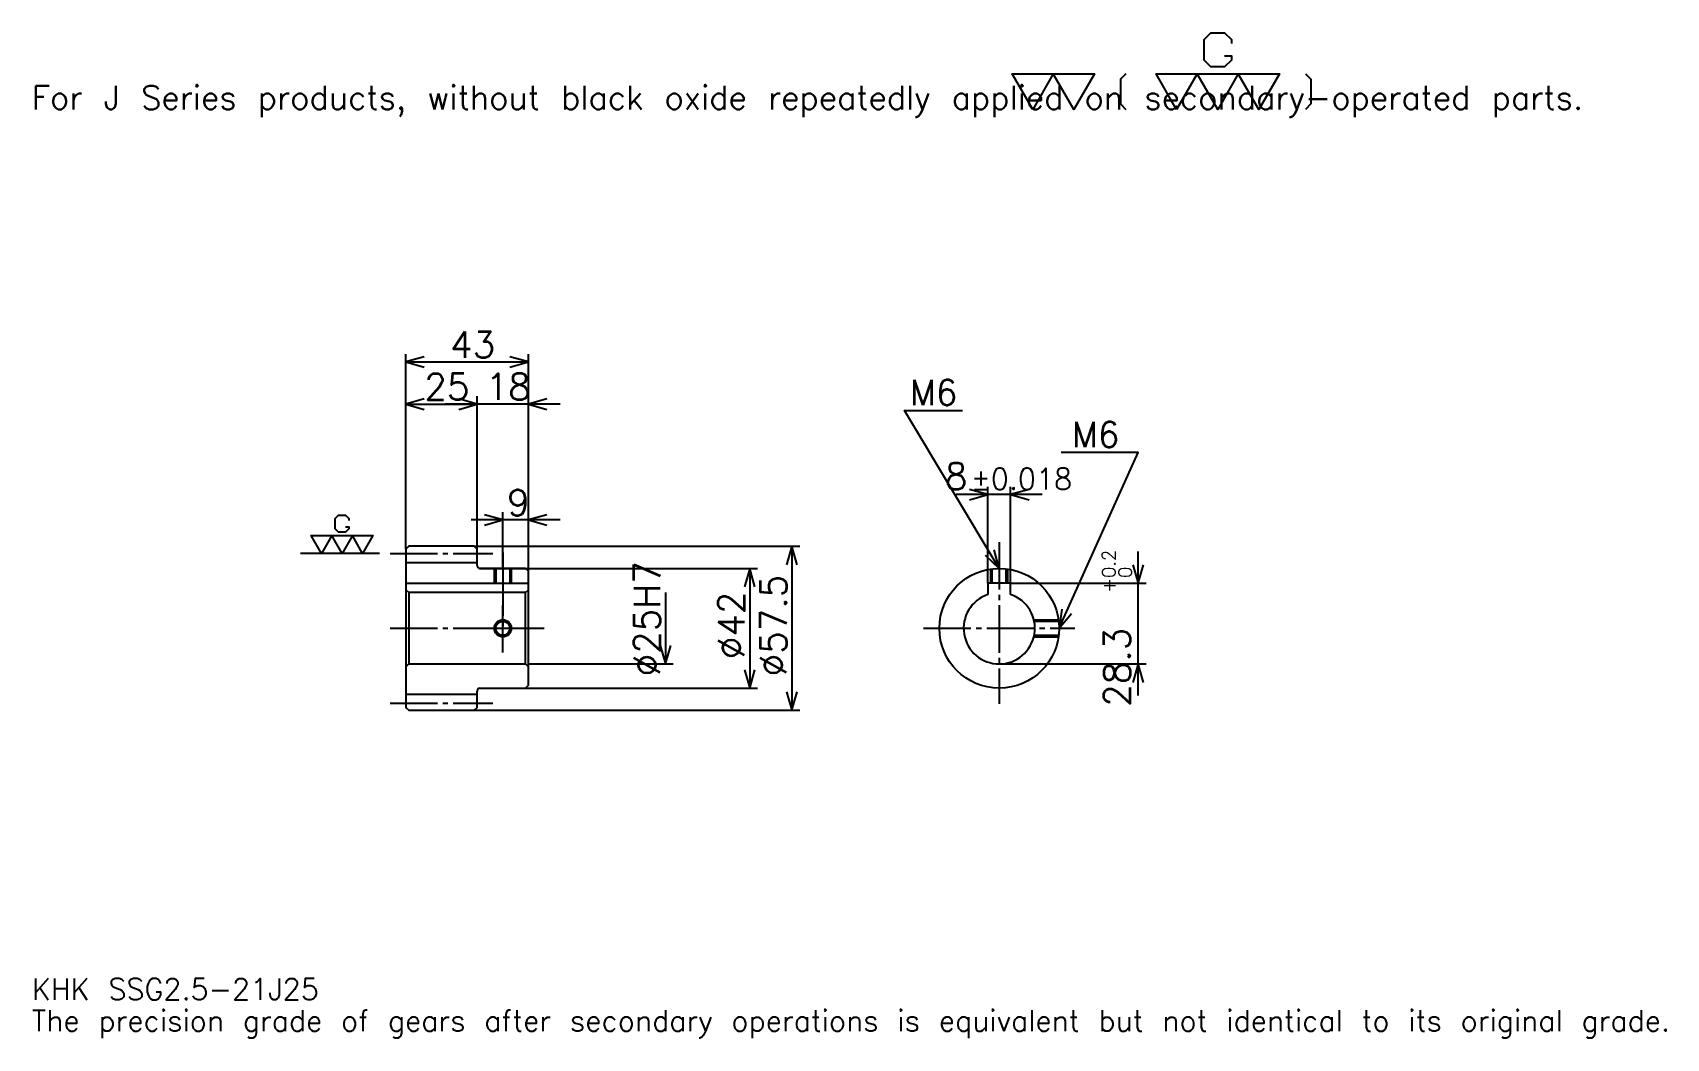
# Model space of a CAD drawing. Extents: x 19 to 592, y 7 to 360.
import ezdxf

# ---------------------------------------------------------------- set-up
doc = ezdxf.new("R2010")
doc.units = 0
doc.linetypes.add('DASHDOT', pattern=[22.173913, 16.630435, -1.847826, 1.847826, -1.847826])
doc.layers.get('0').update_dxf_attribs({"linetype": 'CONTINUOUS'})
doc.layers.add('DASHDOT', color=6, linetype='DASHDOT')
doc.styles.add('KANJI', font='TXT', dxfattribs={"bigfont": 'BIGFONT'})

msp = doc.modelspace()

# ---------------------------------------------------------------- linework, layer by layer
at = {"color": 5}
for p, q in [((149.67392, 179.347824), (149.67392, 246.793472)), ((192.67392, 179.347824), (192.67392, 246.793472)), ((149.67392, 244.021729), (192.67392, 244.021729)), ((149.67392, 229.239136), (174.67392, 229.239136)), ((203.76088, 229.239136), (163.58696, 229.239136)), ((174.67392, 179.347824), (174.67392, 232.010864)), ((372.891296, 197.467392), (342.717407, 197.467392)), ((353.804352, 166.397827), (353.804352, 200.239136)), ((361.804352, 166.397827), (361.804352, 200.239136)), ((183.67392, 179.347824), (183.67392, 191.358688)), ((203.76088, 188.586945), (172.58696, 188.586945)), ((149.67392, 178.347824), (149.67392, 179.347824)), ((173.67392, 179.347824), (192.67392, 179.347824)), ((174.67392, 178.347824), (174.67392, 179.347824)), ((183.67392, 171.597824), (183.67392, 179.347824)), ((183.67392, 171.597824), (183.67392, 179.347824)), ((192.67392, 179.347824), (287.836975, 179.347824)), ((192.67392, 170.597824), (192.67392, 179.347824)), ((285.065216, 179.347824), (285.065216, 121.847824)), ((406.521759, 127.010864), (406.521759, 177.484787)), ((175.67392, 171.597824), (192.67392, 171.597824)), ((192.67392, 171.597824), (273.054352, 171.597824)), ((270.282623, 171.597824), (270.282623, 129.597824)), ((361.804352, 166.397827), (409.293488, 166.397827)), ((240.717407, 163.097824), (240.717407, 138.097824)), ((192.67392, 138.097824), (243.489136, 138.097824)), ((357.804352, 138.097824), (409.293488, 138.097824)), ((175.67392, 129.597824), (192.67392, 129.597824)), ((192.67392, 129.597824), (273.054352, 129.597824)), ((173.67392, 121.847824), (192.67392, 121.847824)), ((192.67392, 121.847824), (287.836975, 121.847824))]:
    msp.add_line(p, q, dxfattribs=at)
at = {"color": 7}
msp.add_line((140.434784, 176.847824), (112.7174, 176.847824), dxfattribs=at)
at = {"color": 4}
for p, q in [((149.67392, 173.722824), (174.67392, 173.722824)), ((149.67392, 166.397827), (192.67392, 166.397827)), ((150.67392, 163.097824), (150.67392, 138.097824)), ((191.67392, 163.097824), (192.67392, 164.097824)), ((191.67392, 138.097824), (192.67392, 137.097824)), ((149.67392, 127.472824), (174.67392, 127.472824))]:
    msp.add_line(p, q, dxfattribs=at)
at = {"color": 7}
for points in [[(436.82608, 351.345673), (439.228271, 351.345673), (439.228271, 349.904358), (436.82608, 347.502197), (432.021729, 347.502197), (429.619568, 349.904358), (429.619568, 357.11087), (432.021729, 359.513062), (436.82608, 359.513062), (439.228271, 357.11087), (439.228271, 355.669586)], [(369.565216, 332.608704), (362.358704, 345.100006), (391.184784, 345.100006), (383.978271, 332.608704), (376.771729, 345.100006), (369.565216, 332.608704)], [(402.234772, 345.100006), (400.313049, 343.178284), (400.313049, 334.530457), (402.234772, 332.608704)], [(420.010864, 332.608704), (412.804352, 345.100006), (456.043488, 345.100006), (448.836945, 332.608704), (441.630432, 345.100006), (434.42392, 332.608704), (427.217407, 345.100006), (420.010864, 332.608704)], [(465.171753, 345.100006), (467.093475, 343.178284), (467.093475, 334.530457), (465.171753, 332.608704)], [(128.516312, 186.216309), (129.717392, 186.216309), (129.717392, 185.495651), (128.516312, 184.294556), (126.114136, 184.294556), (124.913048, 185.495651), (124.913048, 189.098907), (126.114136, 190.300003), (128.516312, 190.300003), (129.717392, 189.098907), (129.717392, 188.378265)], [(120.108704, 176.847824), (116.50544, 183.093475), (138.125, 183.093475), (134.521744, 176.847824), (130.918488, 183.093475), (127.315224, 176.847824), (123.71196, 183.093475), (120.108704, 176.847824)]]:
    msp.add_lwpolyline(points, dxfattribs=at)
at = {"color": 5}
for points in [[(156.141312, 245.869568), (149.67392, 244.021729), (156.141312, 242.17392)], [(186.206528, 242.17392), (192.67392, 244.021729), (186.206528, 245.869568)], [(156.141312, 231.086945), (149.67392, 229.239136), (156.141312, 227.391296)], [(168.206528, 227.391296), (174.67392, 229.239136), (168.206528, 231.086945)], [(168.206528, 227.391296), (174.67392, 229.239136), (168.206528, 231.086945)], [(199.141312, 231.086945), (192.67392, 229.239136), (199.141312, 227.391296)], [(357.804352, 171.597824), (324.543488, 227.032608), (344.869568, 227.032608)], [(378.804352, 150.597824), (406.521759, 212.25), (379.543518, 212.25)], [(347.336975, 195.619568), (353.804352, 197.467392), (347.336975, 199.315216)], [(368.271729, 199.315216), (361.804352, 197.467392), (368.271729, 195.619568)], [(177.206528, 186.73912), (183.67392, 188.586945), (177.206528, 190.434784)], [(199.141312, 190.434784), (192.67392, 188.586945), (199.141312, 186.73912)], [(286.913025, 172.880432), (285.065216, 179.347824), (283.217407, 172.880432)], [(352.892395, 176.192871), (357.804352, 171.597824), (356.061401, 178.094269)], [(404.67395, 172.865219), (406.521759, 166.397827), (408.369598, 172.865219)], [(272.130432, 165.130432), (270.282623, 171.597824), (268.434784, 165.130432)], [(379.770935, 157.254196), (378.804352, 150.597824), (383.141602, 155.738815)], [(238.869568, 144.565216), (240.717407, 138.097824), (242.565216, 144.565216)], [(408.369598, 131.630432), (406.521759, 138.097824), (404.67395, 131.630432)], [(268.434784, 136.065216), (270.282623, 129.597824), (272.130432, 136.065216)], [(283.217407, 128.315216), (285.065216, 121.847824), (286.913025, 128.315216)]]:
    msp.add_lwpolyline(points, dxfattribs=at)
at = {"color": 4}
for points in [[(174.67392, 172.597824), (174.67392, 178.347824), (173.67392, 179.347824), (150.67392, 179.347824), (149.67392, 178.347824), (149.67392, 137.097824)], [(175.67392, 129.597824), (191.67392, 129.597824), (192.67392, 130.597824), (192.67392, 170.597824), (191.67392, 171.597824), (175.67392, 171.597824)], [(180.67392, 171.597824), (180.67392, 166.397827)], [(181.213928, 171.597824), (181.213928, 166.397827)], [(186.133911, 171.597824), (186.133911, 166.397827)], [(186.67392, 171.597824), (186.67392, 166.397827)], [(361.804352, 162.440536), (361.804352, 166.397827), (353.804352, 166.397827), (353.804352, 162.440536)], [(354.804352, 166.397827), (354.804352, 171.382431)], [(355.34436, 166.397827), (355.34436, 171.453247)], [(360.264343, 166.397827), (360.264343, 171.453247)], [(360.804352, 166.397827), (360.804352, 171.382431)], [(149.67392, 137.097824), (150.67392, 138.097824), (191.67392, 138.097824), (191.67392, 163.097824), (150.67392, 163.097824), (149.67392, 164.097824)], [(369.939026, 153.597824), (378.588959, 153.597824)], [(370.059875, 153.057831), (378.65979, 153.057831)], [(369.939026, 147.597824), (378.588959, 147.597824)], [(370.059875, 148.137817), (378.65979, 148.137817)], [(149.67392, 137.097824), (149.67392, 122.847824), (150.67392, 121.847824), (173.67392, 121.847824), (174.67392, 122.847824), (174.67392, 128.597824)]]:
    msp.add_lwpolyline(points, dxfattribs=at)
for centre, radius in [((357.804352, 150.597824), 21), ((183.67392, 150.597824), 2.46)]:
    msp.add_circle(centre, radius, dxfattribs=at)
at = {"color": 7}
msp.add_circle((183.67392, 150.597824), 3, dxfattribs=at)
at = {"color": 4}
for centre, radius, start, end in [((175.67392, 172.597824), 1, 180, 270), ((357.804352, 150.597824), 12.5, 108.662925185, 71.337074815), ((175.67392, 128.597824), 1, 90, 180)]:
    msp.add_arc(centre, radius, start, end, dxfattribs=at)
at = {"layer": 'DASHDOT', "color": 7}
for p, q in [((357.804352, 180.83696), (357.804352, 124.054344)), ((144.130447, 176.847824), (180.217392, 176.847824)), ((183.67392, 171.597824), (183.67392, 150.597824)), ((144.130447, 150.597824), (198.217407, 150.597824)), ((331.260864, 150.597824), (384.347839, 150.597824)), ((144.130447, 124.347824), (180.217392, 124.347824))]:
    msp.add_line(p, q, dxfattribs=at)
for points in [[(183.67392, 177.141296), (183.67392, 160.85434)], [(183.67392, 142.054352), (183.67392, 159.141296)], [(175.130447, 150.597824), (192.217407, 150.597824)]]:
    msp.add_lwpolyline(points, dxfattribs=at)

# ---------------------------------------------------------------- texts
at = {"color": 7, "style": 'KANJI'}
for s, height, p in [('For J Series products, without black oxide repeatedly applied on secondary-operated parts.', 8.315217, (18.47826, 332.608704)), ('43', 9.23913, (165.168488, 245.5)), ('25', 9.23913, (156.168488, 230.717392)), ('18', 9.23913, (177.668488, 230.717392)), ('M6', 8.869566, (326.391296, 228.880432)), ('M6', 8.869566, (383.239136, 214.097824)), ('8', 9.23913, (338.732971, 199.315216)), ('%%p0.018', 7.391304, (347.87854, 199.315216)), ('9', 9.23913, (185.171204, 190.065216)), ('KHK SSG2.5-21J25', 7.391304, (18.47826, 20.326086)), ('The precision grade of gears after secondary operations is equivalent but not identical to its original grade.', 7.391304, (18.47826, 9.23913))]:
    msp.add_text(s, height=height, dxfattribs=at).set_placement(p)
for s, height, p in [('%%c25H7', 9.23913, (238.869568, 133.736404)), ('0.2', 4.619565, (398.576111, 168.238281)), ('%%c57.5', 9.23913, (283.217407, 133.73642)), ('+', 4.619565, (398.576111, 163.064362)), ('0', 4.619565, (404.304382, 168.238281)), ('%%c42', 9.23913, (268.434784, 139.741852)), ('28.3', 9.23913, (403.75, 123.073753))]:
    msp.add_text(s, height=height, rotation=90, dxfattribs=at).set_placement(p)

doc.saveas('drawing.dxf')
